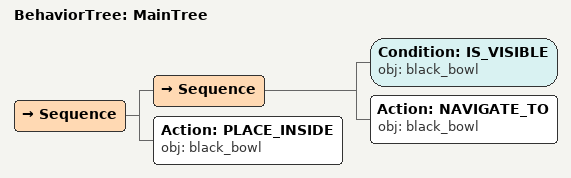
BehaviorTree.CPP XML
<root main_tree_to_execute="MainTree">
  <BehaviorTree ID="MainTree">
    <Sequence>
      <Sequence>
        <!-- Check black_bowl is visible before NAVIGATE_TO -->
        <Condition ID="IS_VISIBLE" obj="black_bowl" />
        <!-- Navigate to black_bowl -->
        <Action ID="NAVIGATE_TO" obj="black_bowl" />
      </Sequence>
      <!-- Place inside black_bowl -->
      <Action ID="PLACE_INSIDE" obj="black_bowl" />
    </Sequence>
  </BehaviorTree>
</root>
